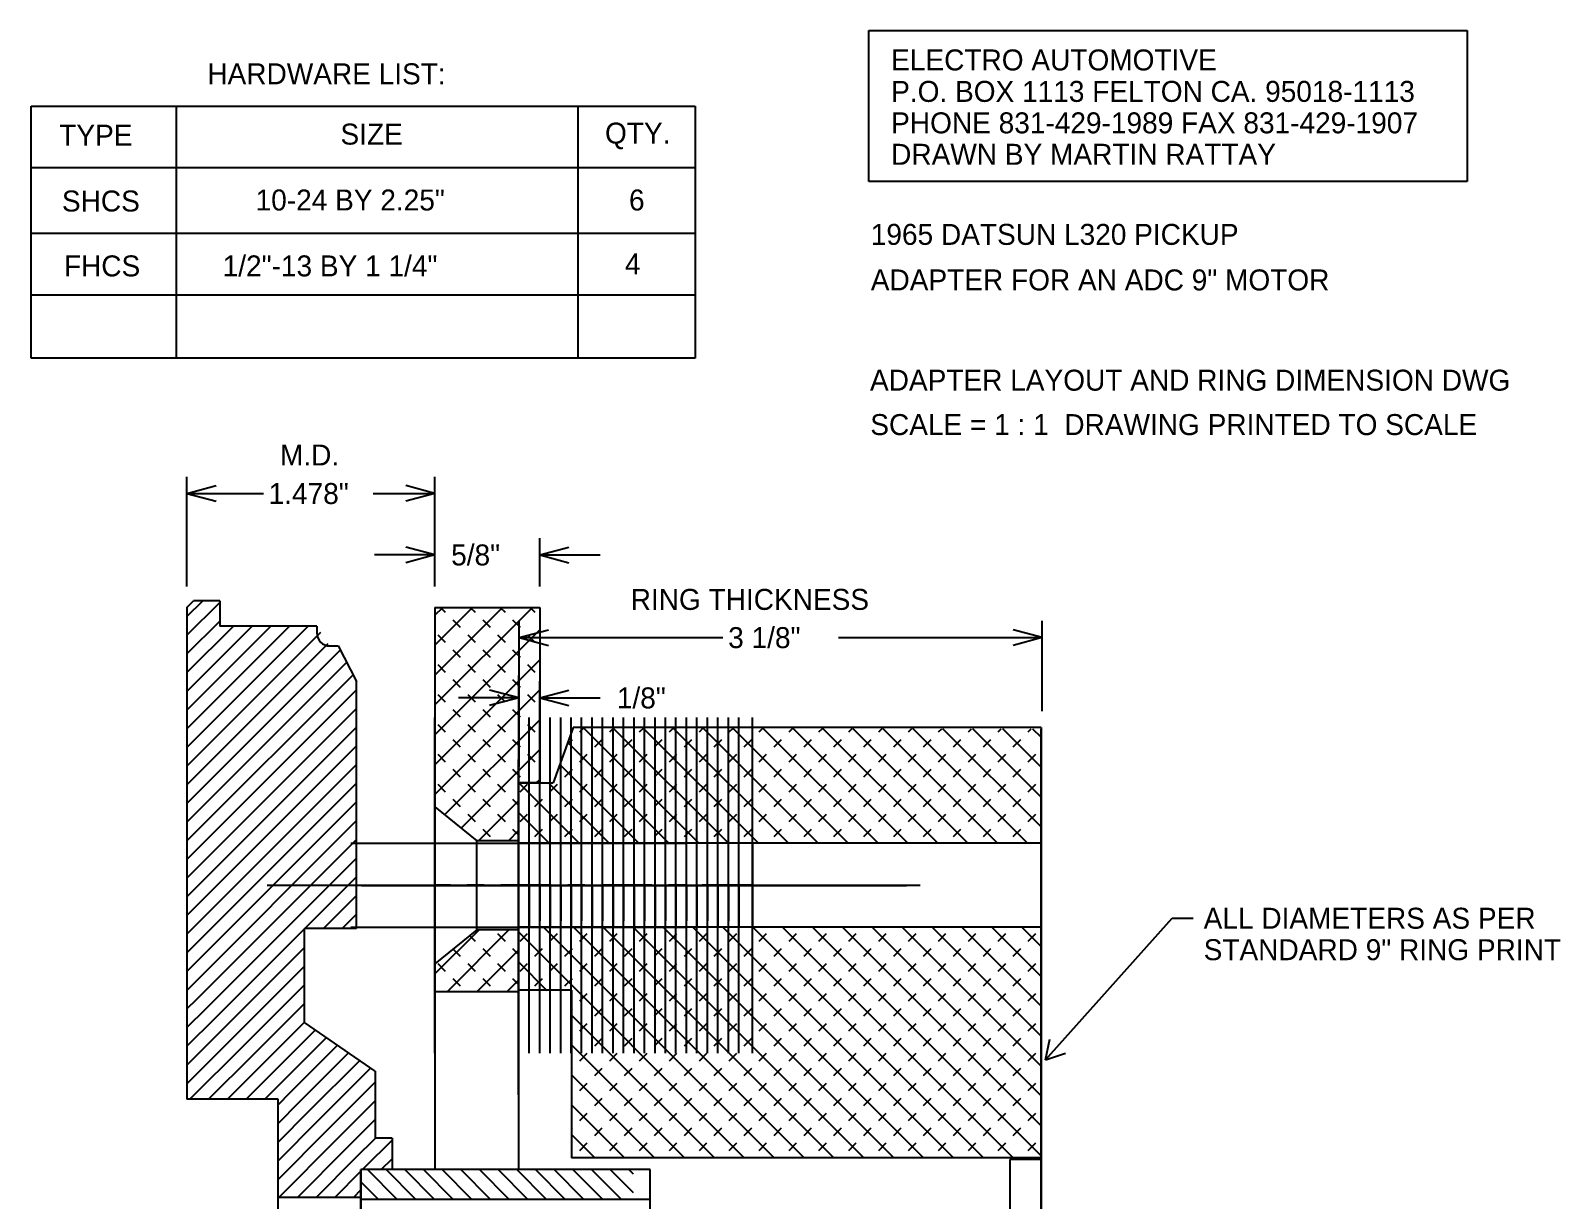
# Model space of a CAD drawing. Extents: x -4.2 to 6, y -5.3 to 8.7.
# Drawn here: x -3.94 to 5.18, y 1.76 to 8.72 of the extents above; entities that cross this region are included whole.
import ezdxf

# ---------------------------------------------------------------- set-up
doc = ezdxf.new("R2010")
doc.units = 0
doc.header["$PDMODE"] = 2
doc.header["$PDSIZE"] = -2
doc.linetypes.add('GC___6', pattern=[0.5, 0.3, -0.075, 0.05, -0.075])
for name, color, linetype in [('ADC_9_', 7, 'CONTINUOUS'), ('DIMENSIONS', 7, 'CONTINUOUS'), ('FLYWHEEL', 7, 'CONTINUOUS'), ('HARDWARE_LIST', 7, 'CONTINUOUS'), ('HUB', 7, 'CONTINUOUS'), ('PLATE', 7, 'CONTINUOUS'), ('RING', 7, 'CONTINUOUS')]:
    doc.layers.add(name, color=color, linetype=linetype)
doc.styles.add('ENGINEER', font='ENGINEER.SHX', dxfattribs={"height": 0.2})

# ---------------------------------------------------------------- blocks, each defined once
blk = doc.blocks.new('*X1')
at = {"layer": 'FLYWHEEL', "color": 213, "linetype": 'CONTINUOUS'}
for p, q in [((-3.0102, 5.2311), (-2.9157, 5.3256)), ((-3.0102, 5.1197), (-2.8142, 5.3157)), ((-3.0102, 5.0084), (-2.8142, 5.2044)), ((-3.0102, 4.897), (-2.7326, 5.1746)), ((-3.0102, 4.7856), (-2.6213, 5.1746)), ((-3.0102, 4.6743), (-2.5099, 5.1746)), ((-3.0102, 4.5629), (-2.3985, 5.1746)), ((-3.0102, 4.4515), (-2.2871, 5.1746)), ((-3.0102, 4.3401), (-2.2122, 5.1381)), ((-3.0102, 4.2288), (-2.168, 5.071)), ((-3.0102, 4.1174), (-2.0963, 5.0313)), ((-3.0102, 4.006), (-2.0581, 4.9581)), ((-3.0102, 3.8947), (-2.02, 4.8849)), ((-3.0102, 3.7833), (-1.9992, 4.7943)), ((-3.0102, 3.6719), (-1.9992, 4.6829)), ((-3.0102, 3.5606), (-1.9992, 4.5716)), ((-3.0102, 3.4492), (-1.9992, 4.4602)), ((-3.0102, 3.3378), (-1.9992, 4.3488)), ((-3.0102, 3.2265), (-1.9992, 4.2375)), ((-3.0102, 3.1151), (-1.9992, 4.1261)), ((-3.007, 3.007), (-1.9992, 4.0147)), ((-2.9513, 2.9513), (-1.9992, 3.9033)), ((-2.8956, 2.8956), (-1.9992, 3.792)), ((-2.3077, 3.3721), (-1.9992, 3.6806)), ((-2.1964, 3.3721), (-1.9992, 3.5692)), ((-2.085, 3.3721), (-1.9992, 3.4579)), ((-2.8399, 2.8399), (-2.3092, 3.3706)), ((-2.7842, 2.7842), (-2.3092, 3.2592)), ((-2.7285, 2.7285), (-2.3092, 3.1479)), ((-2.6729, 2.6729), (-2.3092, 3.0365)), ((-3.0102, 3.0037), (-3.007, 3.007)), ((-3.0102, 2.8923), (-2.9513, 2.9513)), ((-2.6172, 2.6172), (-2.3092, 2.9251)), ((-3.0102, 2.781), (-2.8956, 2.8956)), ((-3.0102, 2.6696), (-2.8399, 2.8399)), ((-3.0102, 2.5582), (-2.7842, 2.7842)), ((-2.5615, 2.5615), (-2.3092, 2.8138)), ((-2.5058, 2.5058), (-2.2442, 2.7674)), ((-3.0102, 2.4469), (-2.7285, 2.7285)), ((-2.9921, 2.3536), (-2.6729, 2.6729)), ((-2.4501, 2.4501), (-2.1782, 2.722)), ((-2.3944, 2.3944), (-2.1122, 2.6766)), ((-2.8808, 2.3536), (-2.6172, 2.6172)), ((-2.7694, 2.3536), (-2.5615, 2.5615)), ((-2.3388, 2.3388), (-2.0463, 2.6313)), ((-2.2831, 2.2831), (-1.9803, 2.5859)), ((-2.658, 2.3536), (-2.5058, 2.5058)), ((-2.2274, 2.2274), (-1.9143, 2.5405)), ((-2.5466, 2.3536), (-2.4501, 2.4501)), ((-2.4672, 2.3217), (-2.3944, 2.3944)), ((-2.1717, 2.1717), (-1.8875, 2.4559)), ((-2.4672, 2.2103), (-2.3388, 2.3388)), ((-2.4672, 2.0989), (-2.2831, 2.2831)), ((-2.116, 2.116), (-1.8875, 2.3445)), ((-2.4672, 1.9875), (-2.2274, 2.2274)), ((-2.0603, 2.0603), (-1.8875, 2.2331)), ((-2.4672, 1.8762), (-2.1717, 2.1717)), ((-2.4609, 1.7711), (-2.116, 2.116)), ((-2.0046, 2.0046), (-1.8872, 2.1221)), ((-1.949, 1.949), (-1.7875, 2.1104)), ((-2.3496, 1.7711), (-2.0603, 2.0603)), ((-2.2382, 1.7711), (-2.0046, 2.0046)), ((-2.1268, 1.7711), (-1.973, 1.9249)), ((-1.9634, 1.9345), (-1.949, 1.949)), ((-1.8521, 1.9345), (-1.7875, 1.999)), ((-2.0155, 1.7711), (-1.973, 1.8135))]:
    blk.add_line(p, q, dxfattribs=at)
blk = doc.blocks.new('*X4')
at = {"layer": 'HUB', "color": 93, "linetype": 'CONTINUOUS'}
for p, q in [((-1.7571, 1.7571), (-1.9345, 1.9345)), ((-1.6457, 1.7571), (-1.8231, 1.9345)), ((-1.5344, 1.7571), (-1.7118, 1.9345)), ((-1.423, 1.7571), (-1.6004, 1.9345)), ((-1.3116, 1.7571), (-1.489, 1.9345)), ((-1.2003, 1.7571), (-1.3777, 1.9345)), ((-1.0889, 1.7571), (-1.2663, 1.9345)), ((-0.9775, 1.7571), (-1.1549, 1.9345)), ((-0.8661, 1.7571), (-1.0435, 1.9345)), ((-0.7548, 1.7571), (-0.9322, 1.9345)), ((-0.6434, 1.7571), (-0.8208, 1.9345)), ((-0.532, 1.7571), (-0.7094, 1.9345)), ((-0.4207, 1.7571), (-0.5981, 1.9345)), ((-0.348, 1.7958), (-0.4867, 1.9345)), ((-0.348, 1.9072), (-0.3753, 1.9345)), ((-1.8685, 1.7571), (-1.973, 1.8617))]:
    blk.add_line(p, q, dxfattribs=at)
blk = doc.blocks.new('*X7')
at = {"layer": 'PLATE', "color": 133, "linetype": 'CONTINUOUS'}
for p, q in [((-1.5322, 5.239), (-1.4857, 5.2856)), ((-1.5322, 5.0608), (-1.3075, 5.2856)), ((-1.5322, 4.8826), (-1.1293, 5.2856)), ((-1.5322, 4.7045), (-0.9511, 5.2856)), ((-1.499, 5.2856), (-1.4701, 5.2566)), ((-1.4255, 5.2121), (-1.381, 5.1675)), ((-1.3209, 5.2856), (-1.2919, 5.2566)), ((-1.2473, 5.2121), (-1.2028, 5.1675)), ((-1.1427, 5.2856), (-1.1137, 5.2566)), ((-1.0691, 5.2121), (-1.0246, 5.1675)), ((-0.9645, 5.2856), (-0.9355, 5.2566)), ((-1.5322, 4.5263), (-0.9072, 5.1513)), ((-1.5322, 5.1406), (-1.5322, 5.1406)), ((-1.5146, 5.123), (-1.4701, 5.0784)), ((-1.3364, 5.123), (-1.2919, 5.0784)), ((-1.1582, 5.123), (-1.1137, 5.0784)), ((-0.98, 5.123), (-0.9355, 5.0784)), ((-1.4255, 5.0339), (-1.381, 4.9893)), ((-1.2473, 5.0339), (-1.2028, 4.9893)), ((-1.0691, 5.0339), (-1.0246, 4.9893)), ((-1.5322, 4.3481), (-0.9072, 4.9731)), ((-1.5322, 4.9624), (-1.5322, 4.9624)), ((-1.5146, 4.9448), (-1.4701, 4.9003)), ((-1.3364, 4.9448), (-1.2919, 4.9003)), ((-1.1582, 4.9448), (-1.1137, 4.9003)), ((-0.98, 4.9448), (-0.9355, 4.9003)), ((-1.4255, 4.8557), (-1.381, 4.8112)), ((-1.2473, 4.8557), (-1.2028, 4.8112)), ((-1.0691, 4.8557), (-1.0246, 4.8112)), ((-1.5322, 4.1699), (-0.9072, 4.7949)), ((-1.5322, 4.7842), (-1.5322, 4.7842)), ((-1.5146, 4.7666), (-1.4701, 4.7221)), ((-1.3364, 4.7666), (-1.2919, 4.7221)), ((-1.1582, 4.7666), (-1.1137, 4.7221)), ((-0.98, 4.7666), (-0.9355, 4.7221)), ((-1.4255, 4.6775), (-1.381, 4.633)), ((-1.2473, 4.6775), (-1.2028, 4.633)), ((-1.0691, 4.6775), (-1.0246, 4.633)), ((-1.5322, 4.606), (-1.5322, 4.606)), ((-1.5146, 4.5884), (-1.4701, 4.5439)), ((-1.4734, 4.0505), (-0.9072, 4.6167)), ((-1.3364, 4.5884), (-1.2919, 4.5439)), ((-1.1582, 4.5884), (-1.1137, 4.5439)), ((-0.98, 4.5884), (-0.9355, 4.5439)), ((-1.4255, 4.4993), (-1.381, 4.4548)), ((-1.2473, 4.4993), (-1.2028, 4.4548)), ((-1.0691, 4.4993), (-1.0246, 4.4548)), ((-1.5322, 4.4278), (-1.5322, 4.4278)), ((-1.5146, 4.4102), (-1.4701, 4.3657)), ((-1.3748, 3.9709), (-0.9072, 4.4385)), ((-1.3364, 4.4102), (-1.2919, 4.3657)), ((-1.1582, 4.4102), (-1.1137, 4.3657)), ((-0.98, 4.4102), (-0.9355, 4.3657)), ((-1.4255, 4.3211), (-1.381, 4.2766)), ((-1.2473, 4.3211), (-1.2028, 4.2766)), ((-1.0691, 4.3211), (-1.0246, 4.2766)), ((-1.5322, 4.2496), (-1.5322, 4.2496)), ((-1.5146, 4.232), (-1.4701, 4.1875)), ((-1.3364, 4.232), (-1.2919, 4.1875)), ((-1.1582, 4.232), (-1.1137, 4.1875)), ((-0.928, 4.2396), (-0.9072, 4.2603)), ((-1.4255, 4.1429), (-1.381, 4.0984)), ((-1.2723, 3.8952), (-1.0322, 4.1353)), ((-1.2473, 4.1429), (-1.2028, 4.0984)), ((-1.0691, 4.1429), (-1.0322, 4.106)), ((-1.3364, 4.0538), (-1.2919, 4.0093)), ((-1.1582, 4.0538), (-1.1137, 4.0093)), ((-1.2473, 3.9647), (-1.2028, 3.9202)), ((-1.0941, 3.8952), (-1.0322, 3.9571)), ((-1.0691, 3.9647), (-1.0322, 3.9278))]:
    blk.add_line(p, q, dxfattribs=at)
blk = doc.blocks.new('*X8')
at = {"layer": 'PLATE', "color": 133, "linetype": 'CONTINUOUS'}
for p, q in [((-1.5322, 3.1007), (-1.2689, 3.364)), ((-1.4577, 2.9971), (-1.0908, 3.364)), ((-1.3244, 3.3291), (-1.2919, 3.2965)), ((-1.1812, 3.364), (-1.1812, 3.364)), ((-1.1582, 3.3411), (-1.1137, 3.2965)), ((-1.423, 3.2494), (-1.381, 3.2074)), ((-1.2795, 2.9971), (-1.0322, 3.2444)), ((-1.2473, 3.252), (-1.2028, 3.2074)), ((-1.0691, 3.252), (-1.0322, 3.2151)), ((-1.5215, 3.1698), (-1.5215, 3.1698)), ((-1.5146, 3.1629), (-1.4701, 3.1183)), ((-1.3364, 3.1629), (-1.2919, 3.1183)), ((-1.1582, 3.1629), (-1.1137, 3.1183)), ((-1.4255, 3.0738), (-1.381, 3.0292)), ((-1.2473, 3.0738), (-1.2028, 3.0292)), ((-1.1013, 2.9971), (-1.0322, 3.0662)), ((-1.0691, 3.0738), (-1.0322, 3.0369)), ((-1.5322, 3.0023), (-1.5322, 3.0023))]:
    blk.add_line(p, q, dxfattribs=at)
blk = doc.blocks.new('*X10')
at = {"layer": 'RING', "color": 8, "linetype": 'CONTINUOUS'}
for p, q in [((-0.6682, 4.5439), (-0.6427, 4.5694)), ((0.0406, 3.8796), (-0.6492, 4.5694)), ((-0.49, 4.5439), (-0.465, 4.5689)), ((0.2188, 3.8796), (-0.4705, 4.5689)), ((-0.3118, 4.5439), (-0.2874, 4.5683)), ((0.397, 3.8796), (-0.2917, 4.5683)), ((-0.1336, 4.5439), (-0.1098, 4.5677)), ((0.5752, 3.8796), (-0.113, 4.5678)), ((0.0445, 4.5439), (0.0679, 4.5672)), ((0.7533, 3.8796), (0.0658, 4.5672)), ((0.2227, 4.5439), (0.2455, 4.5666)), ((0.9315, 3.8796), (0.2445, 4.5666)), ((0.4009, 4.5439), (0.4231, 4.5661)), ((1.1097, 3.8796), (0.4233, 4.5661)), ((0.5791, 4.5439), (0.6008, 4.5655)), ((1.2879, 3.8796), (0.602, 4.5655)), ((0.7573, 4.5439), (0.7784, 4.565)), ((1.4661, 3.8796), (0.7808, 4.565)), ((0.9355, 4.5439), (0.956, 4.5644)), ((1.6443, 3.8796), (0.9595, 4.5644)), ((1.1137, 4.5439), (1.1337, 4.5639)), ((1.8225, 3.8796), (1.1383, 4.5638)), ((1.2919, 4.5439), (1.3113, 4.5633)), ((2.0007, 3.8796), (1.317, 4.5633)), ((1.4701, 4.5439), (1.489, 4.5627)), ((2.0811, 3.9773), (1.4958, 4.5627)), ((1.6483, 4.5439), (1.6666, 4.5622)), ((2.0811, 4.1555), (1.6745, 4.5622)), ((1.8265, 4.5439), (1.8442, 4.5616)), ((2.0811, 4.3337), (1.8533, 4.5616)), ((2.0046, 4.5439), (2.0219, 4.5611)), ((2.0811, 4.5119), (2.032, 4.561)), ((-0.7443, 4.4678), (-0.7128, 4.4993)), ((-0.1376, 3.8796), (-0.7394, 4.4814)), ((-0.5791, 4.4548), (-0.5346, 4.4993)), ((-0.4009, 4.4548), (-0.3564, 4.4993)), ((-0.2227, 4.4548), (-0.1782, 4.4993)), ((-0.0445, 4.4548), (0, 4.4993)), ((0.1336, 4.4548), (0.1782, 4.4993)), ((0.3118, 4.4548), (0.3564, 4.4993)), ((0.49, 4.4548), (0.5346, 4.4993)), ((0.6682, 4.4548), (0.7128, 4.4993)), ((0.8464, 4.4548), (0.891, 4.4993)), ((1.0246, 4.4548), (1.0691, 4.4993)), ((1.2028, 4.4548), (1.2473, 4.4993)), ((1.381, 4.4548), (1.4255, 4.4993)), ((1.5592, 4.4548), (1.6037, 4.4993)), ((1.7374, 4.4548), (1.7819, 4.4993)), ((1.9156, 4.4548), (1.9601, 4.4993)), ((-0.6682, 4.3657), (-0.6237, 4.4102)), ((-0.49, 4.3657), (-0.4455, 4.4102)), ((-0.3118, 4.3657), (-0.2673, 4.4102)), ((-0.1336, 4.3657), (-0.0891, 4.4102)), ((0.0445, 4.3657), (0.0891, 4.4102)), ((0.2227, 4.3657), (0.2673, 4.4102)), ((0.4009, 4.3657), (0.4455, 4.4102)), ((0.5791, 4.3657), (0.6237, 4.4102)), ((0.7573, 4.3657), (0.8019, 4.4102)), ((0.9355, 4.3657), (0.98, 4.4102)), ((1.1137, 4.3657), (1.1582, 4.4102)), ((1.2919, 4.3657), (1.3364, 4.4102)), ((1.4701, 4.3657), (1.5146, 4.4102)), ((1.6483, 4.3657), (1.6928, 4.4102)), ((1.8265, 4.3657), (1.871, 4.4102)), ((2.0046, 4.3657), (2.0492, 4.4102)), ((-0.3158, 3.8796), (-0.7865, 4.3503)), ((-0.7573, 4.2766), (-0.7128, 4.3211)), ((-0.5791, 4.2766), (-0.5346, 4.3211)), ((-0.4009, 4.2766), (-0.3564, 4.3211)), ((-0.2227, 4.2766), (-0.1782, 4.3211)), ((-0.0445, 4.2766), (0, 4.3211)), ((0.1336, 4.2766), (0.1782, 4.3211)), ((0.3118, 4.2766), (0.3564, 4.3211)), ((0.49, 4.2766), (0.5346, 4.3211)), ((0.6682, 4.2766), (0.7128, 4.3211)), ((0.8464, 4.2766), (0.891, 4.3211)), ((1.0246, 4.2766), (1.0691, 4.3211)), ((1.2028, 4.2766), (1.2473, 4.3211)), ((1.381, 4.2766), (1.4255, 4.3211)), ((1.5592, 4.2766), (1.6037, 4.3211)), ((1.7374, 4.2766), (1.7819, 4.3211)), ((1.9156, 4.2766), (1.9601, 4.3211)), ((-0.6722, 3.8796), (-1.0321, 4.2396)), ((-1.0246, 4.1875), (-0.9801, 4.232)), ((-0.494, 3.8796), (-0.854, 4.2396)), ((-0.8464, 4.1875), (-0.8019, 4.232)), ((-0.6682, 4.1875), (-0.6237, 4.232)), ((-0.49, 4.1875), (-0.4455, 4.232)), ((-0.3118, 4.1875), (-0.2673, 4.232)), ((-0.1336, 4.1875), (-0.0891, 4.232)), ((0.0445, 4.1875), (0.0891, 4.232)), ((0.2227, 4.1875), (0.2673, 4.232)), ((0.4009, 4.1875), (0.4455, 4.232)), ((0.5791, 4.1875), (0.6237, 4.232)), ((0.7573, 4.1875), (0.8019, 4.232)), ((0.9355, 4.1875), (0.98, 4.232)), ((1.1137, 4.1875), (1.1582, 4.232)), ((1.2919, 4.1875), (1.3364, 4.232)), ((1.4701, 4.1875), (1.5146, 4.232)), ((1.6483, 4.1875), (1.6928, 4.232)), ((1.8265, 4.1875), (1.871, 4.232)), ((2.0046, 4.1875), (2.0492, 4.232)), ((-1.0323, 4.1798), (-1.0323, 4.1798)), ((-0.9355, 4.0984), (-0.891, 4.1429)), ((-0.7573, 4.0984), (-0.7128, 4.1429)), ((-0.5791, 4.0984), (-0.5346, 4.1429)), ((-0.4009, 4.0984), (-0.3564, 4.1429)), ((-0.2227, 4.0984), (-0.1782, 4.1429)), ((-0.0445, 4.0984), (0, 4.1429)), ((0.1336, 4.0984), (0.1782, 4.1429)), ((0.3118, 4.0984), (0.3564, 4.1429)), ((0.49, 4.0984), (0.5346, 4.1429)), ((0.6682, 4.0984), (0.7128, 4.1429)), ((0.8464, 4.0984), (0.891, 4.1429)), ((1.0246, 4.0984), (1.0691, 4.1429)), ((1.2028, 4.0984), (1.2473, 4.1429)), ((1.381, 4.0984), (1.4255, 4.1429)), ((1.5592, 4.0984), (1.6037, 4.1429)), ((1.7374, 4.0984), (1.7819, 4.1429)), ((1.9156, 4.0984), (1.9601, 4.1429)), ((-0.8504, 3.8796), (-1.0324, 4.0617)), ((-1.0246, 4.0093), (-0.9801, 4.0538)), ((-0.8464, 4.0093), (-0.8019, 4.0538)), ((-0.6682, 4.0093), (-0.6237, 4.0538)), ((-0.49, 4.0093), (-0.4455, 4.0538)), ((-0.3118, 4.0093), (-0.2673, 4.0538)), ((-0.1336, 4.0093), (-0.0891, 4.0538)), ((0.0445, 4.0093), (0.0891, 4.0538)), ((0.2227, 4.0093), (0.2673, 4.0538)), ((0.4009, 4.0093), (0.4455, 4.0538)), ((0.5791, 4.0093), (0.6237, 4.0538)), ((0.7573, 4.0093), (0.8019, 4.0538)), ((0.9355, 4.0093), (0.98, 4.0538)), ((1.1137, 4.0093), (1.1582, 4.0538)), ((1.2919, 4.0093), (1.3364, 4.0538)), ((1.4701, 4.0093), (1.5146, 4.0538)), ((1.6483, 4.0093), (1.6928, 4.0538)), ((1.8265, 4.0093), (1.871, 4.0538)), ((2.0046, 4.0093), (2.0492, 4.0538)), ((-1.0325, 4.0014), (-1.0325, 4.0014)), ((-0.9355, 3.9202), (-0.891, 3.9647)), ((-0.7573, 3.9202), (-0.7128, 3.9647)), ((-0.5791, 3.9202), (-0.5346, 3.9647)), ((-0.4009, 3.9202), (-0.3564, 3.9647)), ((-0.2227, 3.9202), (-0.1782, 3.9647)), ((-0.0445, 3.9202), (0, 3.9647)), ((0.1336, 3.9202), (0.1782, 3.9647)), ((0.3118, 3.9202), (0.3564, 3.9647)), ((0.49, 3.9202), (0.5346, 3.9647)), ((0.6682, 3.9202), (0.7128, 3.9647)), ((0.8464, 3.9202), (0.891, 3.9647)), ((1.0246, 3.9202), (1.0691, 3.9647)), ((1.2028, 3.9202), (1.2473, 3.9647)), ((1.381, 3.9202), (1.4255, 3.9647)), ((1.5592, 3.9202), (1.6037, 3.9647)), ((1.7374, 3.9202), (1.7819, 3.9647)), ((1.9156, 3.9202), (1.9601, 3.9647)), ((-1.0286, 3.8796), (-1.0326, 3.8837)), ((-0.9761, 3.8796), (-0.9761, 3.8796)), ((-0.7979, 3.8796), (-0.7979, 3.8796)), ((-0.6197, 3.8796), (-0.6197, 3.8796)), ((-0.4415, 3.8796), (-0.4415, 3.8796)), ((-0.2633, 3.8796), (-0.2633, 3.8796)), ((-0.0851, 3.8796), (-0.0851, 3.8796)), ((0.0931, 3.8796), (0.0931, 3.8796)), ((0.2713, 3.8796), (0.2713, 3.8796)), ((0.4494, 3.8796), (0.4494, 3.8796)), ((0.6276, 3.8796), (0.6276, 3.8796)), ((0.8058, 3.8796), (0.8058, 3.8796)), ((0.984, 3.8796), (0.984, 3.8796)), ((1.1622, 3.8796), (1.1622, 3.8796)), ((1.3404, 3.8796), (1.3404, 3.8796)), ((1.5186, 3.8796), (1.5186, 3.8796)), ((1.6968, 3.8796), (1.6968, 3.8796)), ((1.875, 3.8796), (1.875, 3.8796)), ((2.0532, 3.8796), (2.0532, 3.8796))]:
    blk.add_line(p, q, dxfattribs=at)
blk = doc.blocks.new('*X11')
at = {"layer": 'RING', "color": 8, "linetype": 'CONTINUOUS'}
for p, q in [((0.4901, 2.0046), (-0.8849, 3.3796)), ((0.6682, 2.0046), (-0.7068, 3.3796)), ((0.8464, 2.0046), (-0.5286, 3.3796)), ((1.0246, 2.0046), (-0.3504, 3.3796)), ((1.2028, 2.0046), (-0.1722, 3.3796)), ((1.381, 2.0046), (0.006, 3.3796)), ((1.5592, 2.0046), (0.1842, 3.3796)), ((1.7374, 2.0046), (0.3624, 3.3796)), ((1.9156, 2.0046), (0.5406, 3.3796)), ((2.0492, 2.0492), (0.7188, 3.3796)), ((2.0811, 2.1954), (0.897, 3.3796)), ((2.0811, 2.3736), (1.0752, 3.3796)), ((2.0811, 2.5518), (1.2533, 3.3796)), ((2.0811, 2.73), (1.4315, 3.3796)), ((2.0811, 2.9082), (1.6097, 3.3796)), ((2.0811, 3.0864), (1.7879, 3.3796)), ((2.0811, 3.2646), (1.9661, 3.3796)), ((0.3119, 2.0046), (-1.0327, 3.3492)), ((-1.0326, 3.2885), (-1.0326, 3.2885)), ((-1.0246, 3.2965), (-0.9801, 3.3411)), ((-0.8464, 3.2965), (-0.8019, 3.3411)), ((-0.6682, 3.2965), (-0.6237, 3.3411)), ((-0.49, 3.2965), (-0.4455, 3.3411)), ((-0.3118, 3.2965), (-0.2673, 3.3411)), ((-0.1336, 3.2965), (-0.0891, 3.3411)), ((0.0445, 3.2965), (0.0891, 3.3411)), ((0.2227, 3.2965), (0.2673, 3.3411)), ((0.4009, 3.2965), (0.4455, 3.3411)), ((0.5791, 3.2965), (0.6237, 3.3411)), ((0.7573, 3.2965), (0.8019, 3.3411)), ((0.9355, 3.2965), (0.98, 3.3411)), ((1.1137, 3.2965), (1.1582, 3.3411)), ((1.2919, 3.2965), (1.3364, 3.3411)), ((1.4701, 3.2965), (1.5146, 3.3411)), ((1.6483, 3.2965), (1.6928, 3.3411)), ((1.8265, 3.2965), (1.871, 3.3411)), ((2.0046, 3.2965), (2.0492, 3.3411)), ((-0.9355, 3.2074), (-0.891, 3.252)), ((-0.7573, 3.2074), (-0.7128, 3.252)), ((-0.5791, 3.2074), (-0.5346, 3.252)), ((-0.4009, 3.2074), (-0.3564, 3.252)), ((-0.2227, 3.2074), (-0.1782, 3.252)), ((-0.0445, 3.2074), (0, 3.252)), ((0.1336, 3.2074), (0.1782, 3.252)), ((0.3118, 3.2074), (0.3564, 3.252)), ((0.49, 3.2074), (0.5346, 3.252)), ((0.6682, 3.2074), (0.7128, 3.252)), ((0.8464, 3.2074), (0.891, 3.252)), ((1.0246, 3.2074), (1.0691, 3.252)), ((1.2028, 3.2074), (1.2473, 3.252)), ((1.381, 3.2074), (1.4255, 3.252)), ((1.5592, 3.2074), (1.6037, 3.252)), ((1.7374, 3.2074), (1.7819, 3.252)), ((1.9156, 3.2074), (1.9601, 3.252)), ((-0.8629, 3.0011), (-1.0325, 3.1708)), ((-1.0324, 3.1106), (-1.0324, 3.1106)), ((-1.0246, 3.1183), (-0.9801, 3.1629)), ((-0.8464, 3.1183), (-0.8019, 3.1629)), ((-0.6682, 3.1183), (-0.6237, 3.1629)), ((-0.49, 3.1183), (-0.4455, 3.1629)), ((-0.3118, 3.1183), (-0.2673, 3.1629)), ((-0.1336, 3.1183), (-0.0891, 3.1629)), ((0.0445, 3.1183), (0.0891, 3.1629)), ((0.2227, 3.1183), (0.2673, 3.1629)), ((0.4009, 3.1183), (0.4455, 3.1629)), ((0.5791, 3.1183), (0.6237, 3.1629)), ((0.7573, 3.1183), (0.8019, 3.1629)), ((0.9355, 3.1183), (0.98, 3.1629)), ((1.1137, 3.1183), (1.1582, 3.1629)), ((1.2919, 3.1183), (1.3364, 3.1629)), ((1.4701, 3.1183), (1.5146, 3.1629)), ((1.6483, 3.1183), (1.6928, 3.1629)), ((1.8265, 3.1183), (1.871, 3.1629)), ((2.0046, 3.1183), (2.0492, 3.1629)), ((-0.9355, 3.0292), (-0.891, 3.0738)), ((-0.7573, 3.0292), (-0.7128, 3.0738)), ((-0.5791, 3.0292), (-0.5346, 3.0738)), ((-0.4009, 3.0292), (-0.3564, 3.0738)), ((-0.2227, 3.0292), (-0.1782, 3.0738)), ((-0.0445, 3.0292), (0, 3.0738)), ((0.1336, 3.0292), (0.1782, 3.0738)), ((0.3118, 3.0292), (0.3564, 3.0738)), ((0.49, 3.0292), (0.5346, 3.0738)), ((0.6682, 3.0292), (0.7128, 3.0738)), ((0.8464, 3.0292), (0.891, 3.0738)), ((1.0246, 3.0292), (1.0691, 3.0738)), ((1.2028, 3.0292), (1.2473, 3.0738)), ((1.381, 3.0292), (1.4255, 3.0738)), ((1.5592, 3.0292), (1.6037, 3.0738)), ((1.7374, 3.0292), (1.7819, 3.0738)), ((1.9156, 3.0292), (1.9601, 3.0738)), ((-0.9661, 2.9987), (-0.9661, 2.9987)), ((-0.7835, 3.003), (-0.7835, 3.003)), ((-0.6682, 2.9401), (-0.6237, 2.9847)), ((-0.49, 2.9401), (-0.4455, 2.9847)), ((-0.3118, 2.9401), (-0.2673, 2.9847)), ((-0.1336, 2.9401), (-0.0891, 2.9847)), ((0.0445, 2.9401), (0.0891, 2.9847)), ((0.2227, 2.9401), (0.2673, 2.9847)), ((0.4009, 2.9401), (0.4455, 2.9847)), ((0.5791, 2.9401), (0.6237, 2.9847)), ((0.7573, 2.9401), (0.8019, 2.9847)), ((0.9355, 2.9401), (0.98, 2.9847)), ((1.1137, 2.9401), (1.1582, 2.9847)), ((1.2919, 2.9401), (1.3364, 2.9847)), ((1.4701, 2.9401), (1.5146, 2.9847)), ((1.6483, 2.9401), (1.6928, 2.9847)), ((1.8265, 2.9401), (1.871, 2.9847)), ((2.0046, 2.9401), (2.0492, 2.9847)), ((-0.7176, 2.8907), (-0.7128, 2.8956)), ((0.1337, 2.0046), (-0.7176, 2.8559)), ((-0.5791, 2.8511), (-0.5346, 2.8956)), ((-0.4009, 2.8511), (-0.3564, 2.8956)), ((-0.2227, 2.8511), (-0.1782, 2.8956)), ((-0.0445, 2.8511), (0, 2.8956)), ((0.1336, 2.8511), (0.1782, 2.8956)), ((0.3118, 2.8511), (0.3564, 2.8956)), ((0.49, 2.8511), (0.5346, 2.8956)), ((0.6682, 2.8511), (0.7128, 2.8956)), ((0.8464, 2.8511), (0.891, 2.8956)), ((1.0246, 2.8511), (1.0691, 2.8956)), ((1.2028, 2.8511), (1.2473, 2.8956)), ((1.381, 2.8511), (1.4255, 2.8956)), ((1.5592, 2.8511), (1.6037, 2.8956)), ((1.7374, 2.8511), (1.7819, 2.8956)), ((1.9156, 2.8511), (1.9601, 2.8956)), ((-0.6682, 2.762), (-0.6237, 2.8065)), ((-0.49, 2.762), (-0.4455, 2.8065)), ((-0.3118, 2.762), (-0.2673, 2.8065)), ((-0.1336, 2.762), (-0.0891, 2.8065)), ((0.0445, 2.762), (0.0891, 2.8065)), ((0.2227, 2.762), (0.2673, 2.8065)), ((0.4009, 2.762), (0.4455, 2.8065)), ((0.5791, 2.762), (0.6237, 2.8065)), ((0.7573, 2.762), (0.8019, 2.8065)), ((0.9355, 2.762), (0.98, 2.8065)), ((1.1137, 2.762), (1.1582, 2.8065)), ((1.2919, 2.762), (1.3364, 2.8065)), ((1.4701, 2.762), (1.5146, 2.8065)), ((1.6483, 2.762), (1.6928, 2.8065)), ((1.8265, 2.762), (1.871, 2.8065)), ((2.0046, 2.762), (2.0492, 2.8065)), ((-0.7176, 2.7126), (-0.7128, 2.7174)), ((-0.0445, 2.0046), (-0.7176, 2.6777)), ((-0.5791, 2.6729), (-0.5346, 2.7174)), ((-0.4009, 2.6729), (-0.3564, 2.7174)), ((-0.2227, 2.6729), (-0.1782, 2.7174)), ((-0.0445, 2.6729), (0, 2.7174)), ((0.1336, 2.6729), (0.1782, 2.7174)), ((0.3118, 2.6729), (0.3564, 2.7174)), ((0.49, 2.6729), (0.5346, 2.7174)), ((0.6682, 2.6729), (0.7128, 2.7174)), ((0.8464, 2.6729), (0.891, 2.7174)), ((1.0246, 2.6729), (1.0691, 2.7174)), ((1.2028, 2.6729), (1.2473, 2.7174)), ((1.381, 2.6729), (1.4255, 2.7174)), ((1.5592, 2.6729), (1.6037, 2.7174)), ((1.7374, 2.6729), (1.7819, 2.7174)), ((1.9156, 2.6729), (1.9601, 2.7174)), ((-0.6682, 2.5838), (-0.6237, 2.6283)), ((-0.49, 2.5838), (-0.4455, 2.6283)), ((-0.3118, 2.5838), (-0.2673, 2.6283)), ((-0.1336, 2.5838), (-0.0891, 2.6283)), ((0.0445, 2.5838), (0.0891, 2.6283)), ((0.2227, 2.5838), (0.2673, 2.6283)), ((0.4009, 2.5838), (0.4455, 2.6283)), ((0.5791, 2.5838), (0.6237, 2.6283)), ((0.7573, 2.5838), (0.8019, 2.6283)), ((0.9355, 2.5838), (0.98, 2.6283)), ((1.1137, 2.5838), (1.1582, 2.6283)), ((1.2919, 2.5838), (1.3364, 2.6283)), ((1.4701, 2.5838), (1.5146, 2.6283)), ((1.6483, 2.5838), (1.6928, 2.6283)), ((1.8265, 2.5838), (1.871, 2.6283)), ((2.0046, 2.5838), (2.0492, 2.6283)), ((-0.7176, 2.5344), (-0.7128, 2.5392)), ((-0.2227, 2.0046), (-0.7176, 2.4995)), ((-0.5791, 2.4947), (-0.5346, 2.5392)), ((-0.4009, 2.4947), (-0.3564, 2.5392)), ((-0.2227, 2.4947), (-0.1782, 2.5392)), ((-0.0445, 2.4947), (0, 2.5392)), ((0.1336, 2.4947), (0.1782, 2.5392)), ((0.3118, 2.4947), (0.3564, 2.5392)), ((0.49, 2.4947), (0.5346, 2.5392)), ((0.6682, 2.4947), (0.7128, 2.5392)), ((0.8464, 2.4947), (0.891, 2.5392)), ((1.0246, 2.4947), (1.0691, 2.5392)), ((1.2028, 2.4947), (1.2473, 2.5392)), ((1.381, 2.4947), (1.4255, 2.5392)), ((1.5592, 2.4947), (1.6037, 2.5392)), ((1.7374, 2.4947), (1.7819, 2.5392)), ((1.9156, 2.4947), (1.9601, 2.5392)), ((-0.6682, 2.4056), (-0.6237, 2.4501)), ((-0.49, 2.4056), (-0.4455, 2.4501)), ((-0.3118, 2.4056), (-0.2673, 2.4501)), ((-0.1336, 2.4056), (-0.0891, 2.4501)), ((0.0445, 2.4056), (0.0891, 2.4501)), ((0.2227, 2.4056), (0.2673, 2.4501)), ((0.4009, 2.4056), (0.4455, 2.4501)), ((0.5791, 2.4056), (0.6237, 2.4501)), ((0.7573, 2.4056), (0.8019, 2.4501)), ((0.9355, 2.4056), (0.98, 2.4501)), ((1.1137, 2.4056), (1.1582, 2.4501)), ((1.2919, 2.4056), (1.3364, 2.4501)), ((1.4701, 2.4056), (1.5146, 2.4501)), ((1.6483, 2.4056), (1.6928, 2.4501)), ((1.8265, 2.4056), (1.871, 2.4501)), ((2.0046, 2.4056), (2.0492, 2.4501)), ((-0.7176, 2.3562), (-0.7128, 2.361)), ((-0.4009, 2.0046), (-0.7176, 2.3213)), ((-0.5791, 2.3165), (-0.5346, 2.361)), ((-0.4009, 2.3165), (-0.3564, 2.361)), ((-0.2227, 2.3165), (-0.1782, 2.361)), ((-0.0445, 2.3165), (0, 2.361)), ((0.1336, 2.3165), (0.1782, 2.361)), ((0.3118, 2.3165), (0.3564, 2.361)), ((0.49, 2.3165), (0.5346, 2.361)), ((0.6682, 2.3165), (0.7128, 2.361)), ((0.8464, 2.3165), (0.891, 2.361)), ((1.0246, 2.3165), (1.0691, 2.361)), ((1.2028, 2.3165), (1.2473, 2.361)), ((1.381, 2.3165), (1.4255, 2.361)), ((1.5592, 2.3165), (1.6037, 2.361)), ((1.7374, 2.3165), (1.7819, 2.361)), ((1.9156, 2.3165), (1.9601, 2.361)), ((-0.6682, 2.2274), (-0.6237, 2.2719)), ((-0.49, 2.2274), (-0.4455, 2.2719)), ((-0.3118, 2.2274), (-0.2673, 2.2719)), ((-0.1336, 2.2274), (-0.0891, 2.2719)), ((0.0445, 2.2274), (0.0891, 2.2719)), ((0.2227, 2.2274), (0.2673, 2.2719)), ((0.4009, 2.2274), (0.4455, 2.2719)), ((0.5791, 2.2274), (0.6237, 2.2719)), ((0.7573, 2.2274), (0.8019, 2.2719)), ((0.9355, 2.2274), (0.98, 2.2719)), ((1.1137, 2.2274), (1.1582, 2.2719)), ((1.2919, 2.2274), (1.3364, 2.2719)), ((1.4701, 2.2274), (1.5146, 2.2719)), ((1.6483, 2.2274), (1.6928, 2.2719)), ((1.8265, 2.2274), (1.871, 2.2719)), ((2.0046, 2.2274), (2.0492, 2.2719)), ((-0.7176, 2.178), (-0.7128, 2.1828)), ((-0.5791, 2.0046), (-0.7176, 2.1431)), ((-0.5791, 2.1383), (-0.5346, 2.1828)), ((-0.4009, 2.1383), (-0.3564, 2.1828)), ((-0.2227, 2.1383), (-0.1782, 2.1828)), ((-0.0445, 2.1383), (0, 2.1828)), ((0.1336, 2.1383), (0.1782, 2.1828)), ((0.3118, 2.1383), (0.3564, 2.1828)), ((0.49, 2.1383), (0.5346, 2.1828)), ((0.6682, 2.1383), (0.7128, 2.1828)), ((0.8464, 2.1383), (0.891, 2.1828)), ((1.0246, 2.1383), (1.0691, 2.1828)), ((1.2028, 2.1383), (1.2473, 2.1828)), ((1.381, 2.1383), (1.4255, 2.1828)), ((1.5592, 2.1383), (1.6037, 2.1828)), ((1.7374, 2.1383), (1.7819, 2.1828)), ((1.9156, 2.1383), (1.9601, 2.1828)), ((-0.6682, 2.0492), (-0.6237, 2.0937)), ((-0.49, 2.0492), (-0.4455, 2.0937)), ((-0.3118, 2.0492), (-0.2673, 2.0937)), ((-0.1336, 2.0492), (-0.0891, 2.0937)), ((0.0445, 2.0492), (0.0891, 2.0937)), ((0.2227, 2.0492), (0.2673, 2.0937)), ((0.4009, 2.0492), (0.4455, 2.0937)), ((0.5791, 2.0492), (0.6237, 2.0937)), ((0.7573, 2.0492), (0.8019, 2.0937)), ((0.9355, 2.0492), (0.98, 2.0937)), ((1.1137, 2.0492), (1.1582, 2.0937)), ((1.2919, 2.0492), (1.3364, 2.0937)), ((1.4701, 2.0492), (1.5146, 2.0937)), ((1.6483, 2.0492), (1.6928, 2.0937)), ((1.8265, 2.0492), (1.871, 2.0937)), ((2.0046, 2.0492), (2.0492, 2.0937)), ((2.0811, 2.0172), (2.0492, 2.0492)), ((-0.7128, 2.0046), (-0.7128, 2.0046)), ((-0.5346, 2.0046), (-0.5346, 2.0046)), ((-0.3564, 2.0046), (-0.3564, 2.0046)), ((-0.1782, 2.0046), (-0.1782, 2.0046)), ((0, 2.0046), (0, 2.0046)), ((0.1782, 2.0046), (0.1782, 2.0046)), ((0.3564, 2.0046), (0.3564, 2.0046)), ((0.5345, 2.0046), (0.5346, 2.0046)), ((0.7127, 2.0046), (0.7128, 2.0046)), ((0.8909, 2.0046), (0.891, 2.0046)), ((1.0691, 2.0046), (1.0691, 2.0046)), ((1.2473, 2.0046), (1.2473, 2.0046)), ((1.4255, 2.0046), (1.4255, 2.0046)), ((1.6037, 2.0046), (1.6037, 2.0046)), ((1.7819, 2.0046), (1.7819, 2.0046)), ((1.9601, 2.0046), (1.9601, 2.0046))]:
    blk.add_line(p, q, dxfattribs=at)

msp = doc.modelspace()

# ---------------------------------------------------------------- linework, layer by layer
at = {"layer": 'ADC_9_', "color": 5, "linetype": 'CONTINUOUS'}
for p, q in [((2.0811, -0.0041), (2.0811, 4.5609)), ((2.0811, 4.5609), (2.0811, -0.0041)), ((2.0855, 1.9959), (1.8945, 1.9959)), ((1.8945, 1.9959), (1.8945, -2.0041))]:
    msp.add_line(p, q, dxfattribs=at)
at = {"layer": 'DIMENSIONS', "color": 93, "linetype": 'CONTINUOUS'}
for p, q in [((1.0549, 8.7242), (4.6214, 8.7242)), ((1.0549, 7.8242), (1.0549, 8.7242)), ((4.6214, 8.7242), (4.6214, 7.8242)), ((4.6214, 7.8242), (1.0549, 7.8242)), ((2.1078, 2.5891), (2.8627, 3.433)), ((2.8627, 3.433), (2.9877, 3.433)), ((2.1078, 2.5891), (2.1334, 2.7114)), ((2.1078, 2.5891), (2.2266, 2.6281))]:
    msp.add_line(p, q, dxfattribs=at)
at = {"layer": 'DIMENSIONS', "color": 4, "linetype": 'CONTINUOUS'}
for p, q in [((-3.0102, 5.4106), (-3.0102, 6.065)), ((-1.5322, 5.4106), (-1.5322, 6.065)), ((-3.0102, 5.965), (-2.8364, 6.0116)), ((-3.0102, 5.965), (-2.8364, 5.9184)), ((-3.0102, 5.965), (-2.5545, 5.965)), ((-1.9009, 5.965), (-1.5322, 5.965)), ((-1.5322, 5.965), (-1.7061, 6.0116)), ((-1.5322, 5.965), (-1.7061, 5.9184)), ((-1.5322, 5.4106), (-1.5322, 5.6991)), ((-0.9072, 5.4106), (-0.9072, 5.6991)), ((-1.5322, 5.5991), (-1.8922, 5.5991)), ((-1.5322, 5.5991), (-1.7061, 5.6457)), ((-1.5322, 5.5991), (-1.7061, 5.5525)), ((-0.9072, 5.5991), (-0.7334, 5.6457)), ((-0.9072, 5.5991), (-0.7334, 5.5525)), ((-0.9072, 5.5991), (-0.5472, 5.5991)), ((-1.0298, 4.3328), (-1.0298, 5.2062)), ((2.0887, 4.6671), (2.0887, 5.2062)), ((-1.0298, 5.1062), (-0.8559, 5.1528)), ((2.0887, 5.1062), (1.9148, 5.1528)), ((-1.0298, 5.1062), (-0.8559, 5.0596)), ((-1.0298, 5.1062), (0.185, 5.1062)), ((0.8739, 5.1062), (2.0887, 5.1062)), ((2.0887, 5.1062), (1.9148, 5.0596)), ((-1.0322, 4.3646), (-1.0322, 4.8468)), ((-0.9072, 4.3646), (-0.9072, 4.8468)), ((-1.0322, 4.7468), (-1.3922, 4.7468)), ((-1.0322, 4.7468), (-1.2061, 4.7934)), ((-1.0322, 4.7468), (-1.2061, 4.7002)), ((-0.9072, 4.7468), (-0.7334, 4.7934)), ((-0.9072, 4.7468), (-0.7334, 4.7002)), ((-0.9072, 4.7468), (-0.5472, 4.7468))]:
    msp.add_line(p, q, dxfattribs=at)
at = {"layer": 'FLYWHEEL', "color": 213, "linetype": 'CONTINUOUS'}
for p, q in [((-3.0102, 5.2856), (-2.9702, 5.3256)), ((-2.8142, 5.3256), (-2.9702, 5.3256)), ((-2.8142, 5.3256), (-2.8142, 5.1746)), ((-3.0102, 5.2856), (-3.0102, 2.3536)), ((-2.2362, 5.1746), (-2.8142, 5.1746)), ((-2.2362, 5.1746), (-2.2362, 5.1341)), ((-2.1582, 5.0561), (-2.1092, 5.0561)), ((-2.1092, 5.0561), (-1.9992, 4.8451)), ((-1.9992, 3.3721), (-1.9992, 4.8451)), ((-1.9992, 3.3721), (-2.3092, 3.3721)), ((-2.3092, 2.8121), (-2.3092, 3.3721)), ((-1.8875, 2.5221), (-2.3092, 2.8121)), ((-1.8875, 2.5221), (-1.8875, 2.1221)), ((-2.4672, 2.3536), (-3.0102, 2.3536)), ((-2.4672, 0.9931), (-2.4672, 2.3536)), ((-1.7875, 2.1221), (-1.8875, 2.1221)), ((-1.7875, 2.1221), (-1.7875, 1.9345)), ((-1.7875, 1.9345), (-1.973, 1.9345)), ((-1.973, 1.9345), (-1.973, 0.9975)), ((-2.4672, 1.7711), (-1.973, 1.7711))]:
    msp.add_line(p, q, dxfattribs=at)
msp.add_arc((-2.1582, 5.1341), 0.078, 180, 270, dxfattribs=at)
at = {"layer": 'HARDWARE_LIST', "color": 3, "linetype": 'CONTINUOUS'}
for p, q in [((-3.9385, 6.772), (-3.9385, 8.2746)), ((-3.9385, 8.2746), (0.0186, 8.2746)), ((-3.0749, 8.2775), (-3.0749, 6.7729)), ((-0.6799, 8.2775), (-0.6799, 6.7729)), ((0.0186, 8.2746), (0.0186, 6.772)), ((-3.9385, 7.909), (0.0186, 7.909)), ((-3.9423, 7.5175), (0.0186, 7.5175)), ((-3.9423, 7.1491), (0.0263, 7.1491)), ((0.0186, 6.772), (-3.9385, 6.772))]:
    msp.add_line(p, q, dxfattribs=at)
at = {"layer": 'HUB', "color": 93, "linetype": 'CONTINUOUS'}
for p, q in [((-1.973, -1.9383), (-1.973, 1.9345)), ((-0.248, 1.9345), (-1.973, 1.9345)), ((-0.248, 1.1221), (-0.248, 1.9345)), ((-0.248, 1.7571), (-1.9734, 1.7571))]:
    msp.add_line(p, q, dxfattribs=at)
at = {"layer": 'PLATE', "color": 133, "linetype": 'CONTINUOUS'}
for p, q in [((-1.5322, 5.2856), (-1.5322, 2.9971)), ((-1.5322, 5.2856), (-0.9072, 5.2856)), ((-0.9072, 5.2856), (-0.9072, 4.2396)), ((-0.9072, 4.2396), (-1.0322, 4.2396)), ((-1.0322, 1.9345), (-1.0322, 4.2396)), ((-1.5322, 4.0981), (-1.5322, 3.1611)), ((-1.5322, 4.0981), (-1.2812, 3.8952)), ((-1.2812, 3.364), (-1.2812, 3.8952)), ((-1.0322, 3.8952), (-1.2812, 3.8952)), ((-1.2812, 3.364), (-1.5322, 3.1611)), ((-1.0322, 3.364), (-1.2812, 3.364)), ((-1.5322, 2.9971), (-1.0322, 2.9971)), ((-1.5322, 2.9971), (-1.5322, 1.9408))]:
    msp.add_line(p, q, dxfattribs=at)
at = {"layer": 'PLATE', "color": 93, "linetype": 'CONTINUOUS'}
msp.add_line((-1.0322, 3.364), (-1.0322, 3.8952), dxfattribs=at)
at = {"layer": 'PLATE', "color": 133, "linetype": 'CONTINUOUS'}
msp.add_point((-1.5322, 3.6296), dxfattribs=at)
msp.add_point((-1.5322, 3.6296), dxfattribs=at)
at = {"layer": 'RING', "color": 8, "linetype": 'CONTINUOUS'}
for p, q in [((-0.7077, 4.5696), (-0.8262, 4.2396)), ((2.0811, 4.5696), (-0.7077, 4.5696)), ((2.0811, 4.5696), (2.0811, -4.5604)), ((-1.0322, 4.2396), (-0.8262, 4.2396)), ((-1.0322, 1.9345), (-1.0322, 4.2396)), ((2.0811, 3.8796), (-1.0326, 3.8796)), ((-0.9697, 3.629), (-0.9697, 3.8796)), ((-0.9072, 3.629), (-0.9072, 3.84)), ((-0.8448, 3.629), (-0.8448, 3.8796)), ((-0.7823, 3.629), (-0.7823, 3.84)), ((-0.7198, 3.629), (-0.7198, 3.8796)), ((-0.6573, 3.629), (-0.6573, 3.84)), ((-0.5948, 3.629), (-0.5948, 3.8796)), ((-0.5323, 3.629), (-0.5323, 3.84)), ((-0.4698, 3.629), (-0.4698, 3.8796)), ((-0.4073, 3.629), (-0.4073, 3.84)), ((-0.3448, 3.629), (-0.3448, 3.8796)), ((-0.2823, 3.629), (-0.2823, 3.84)), ((-0.2198, 3.629), (-0.2198, 3.8796)), ((-0.1573, 3.629), (-0.1573, 3.84)), ((-0.0949, 3.629), (-0.0949, 3.8796)), ((-0.0324, 3.629), (-0.0324, 3.84)), ((0.0301, 3.629), (0.0301, 3.8796)), ((0.0926, 3.629), (0.0926, 3.84)), ((0.1551, 3.629), (0.1551, 3.8796)), ((0.2176, 3.629), (0.2176, 3.84)), ((0.2801, 3.629), (0.2801, 3.8796)), ((0.3611, 3.8796), (0.3611, 3.3796)), ((-0.9697, 3.629), (-0.9697, 3.3871)), ((-0.9072, 3.6279), (-0.9072, 3.4169)), ((-0.8448, 3.629), (-0.8448, 3.3871)), ((-0.7823, 3.6279), (-0.7823, 3.4169)), ((-0.7198, 3.629), (-0.7198, 3.3871)), ((-0.6573, 3.6279), (-0.6573, 3.4169)), ((-0.5948, 3.629), (-0.5948, 3.3871)), ((-0.5323, 3.6279), (-0.5323, 3.4169)), ((-0.4698, 3.629), (-0.4698, 3.3871)), ((-0.4073, 3.6279), (-0.4073, 3.4169)), ((-0.3448, 3.629), (-0.3448, 3.3871)), ((-0.2823, 3.6279), (-0.2823, 3.4169)), ((-0.2198, 3.629), (-0.2198, 3.3871)), ((-0.1573, 3.6279), (-0.1573, 3.4169)), ((-0.0949, 3.629), (-0.0949, 3.3871)), ((-0.0324, 3.6279), (-0.0324, 3.4169)), ((0.0301, 3.629), (0.0301, 3.3871)), ((0.0926, 3.6279), (0.0926, 3.4169)), ((0.1551, 3.629), (0.1551, 3.3871)), ((0.2176, 3.6279), (0.2176, 3.4169)), ((0.2801, 3.629), (0.2801, 3.3871)), ((2.0811, 3.3796), (-1.0328, 3.3796)), ((-0.7176, 3.0046), (-1.0322, 3.0046)), ((-0.7176, 3.0046), (-0.7176, 2.0046)), ((2.0811, 2.0046), (-0.7176, 2.0046))]:
    msp.add_line(p, q, dxfattribs=at)
at = {"layer": 'RING', "color": 8, "linetype": 'GC___6'}
msp.add_line((0.3609, 3.6296), (-1.5271, 3.6296), dxfattribs=at)
at = {"layer": 'RING', "color": 8, "linetype": 'CONTINUOUS'}
for p in [(-1.0326, 3.8796), (-1.0322, 3.6296), (-1.0322, 3.6296), (-1.0322, 3.6296), (-0.9697, 3.629), (-0.9697, 3.629), (-0.9072, 3.629), (-0.9072, 3.6279), (-0.8448, 3.629), (-0.8448, 3.629), (-0.8448, 3.629), (-0.7823, 3.629), (-0.7823, 3.629), (-0.7823, 3.6279), (-0.7198, 3.629), (-0.7198, 3.629), (-0.7198, 3.629), (-0.6573, 3.629), (-0.6573, 3.629), (-0.6573, 3.6279), (-0.5948, 3.629), (-0.5948, 3.629), (-0.5948, 3.629), (-0.5323, 3.629), (-0.5323, 3.629), (-0.5323, 3.6279), (-0.4698, 3.629), (-0.4698, 3.629), (-0.4698, 3.629), (-0.4073, 3.629), (-0.4073, 3.629), (-0.4073, 3.6279), (-0.3448, 3.629), (-0.3448, 3.629), (-0.3448, 3.629), (-0.2823, 3.629), (-0.2823, 3.629), (-0.2823, 3.6279), (-0.2198, 3.629), (-0.2198, 3.629), (-0.2198, 3.629), (-0.1573, 3.629), (-0.1573, 3.629), (-0.1573, 3.6279), (-0.0949, 3.629), (-0.0949, 3.629), (-0.0949, 3.629), (-0.0324, 3.629), (-0.0324, 3.629), (-0.0324, 3.6279), (0.0301, 3.629), (0.0301, 3.629), (0.0301, 3.629), (0.0926, 3.629), (0.0926, 3.629), (0.0926, 3.6279), (0.1551, 3.629), (0.1551, 3.629), (0.1551, 3.629), (0.2176, 3.629), (0.2176, 3.629), (0.2176, 3.6279), (0.2801, 3.629), (0.2801, 3.629), (0.2801, 3.629), (0.3609, 3.6296), (-1.0328, 3.3796)]:
    msp.add_point(p, dxfattribs=at)

# ---------------------------------------------------------------- block references
at = {"layer": 'FLYWHEEL', "color": 213, "linetype": 'CONTINUOUS'}
msp.add_blockref('*X1', (0, 0), dxfattribs=at)
at = {"layer": 'HUB', "color": 93, "linetype": 'CONTINUOUS'}
msp.add_blockref('*X4', (0, 0), dxfattribs=at)
at = {"layer": 'PLATE', "color": 133, "linetype": 'CONTINUOUS'}
for name in ['*X7', '*X8']:
    msp.add_blockref(name, (0, 0), dxfattribs=at)
at = {"layer": 'RING', "color": 8, "linetype": 'CONTINUOUS'}
for name in ['*X10', '*X11']:
    msp.add_blockref(name, (0, 0), dxfattribs=at)

# ---------------------------------------------------------------- texts
at = {"layer": 'DIMENSIONS', "color": 93, "linetype": 'CONTINUOUS', "style": 'ENGINEER'}
for s, p in [('ELECTRO AUTOMOTIVE', (1.1877, 8.4867)), ('P.O. BOX 1113 FELTON CA. 95018-1113', (1.1877, 8.2992)), ('PHONE 831-429-1989 FAX 831-429-1907', (1.1877, 8.1117)), ('DRAWN BY MARTIN RATTAY', (1.1877, 7.9242)), ('1965 DATSUN L320 PICKUP', (1.0663, 7.4469)), ('ADAPTER FOR AN ADC 9" MOTOR', (1.0663, 7.1754)), ('ADAPTER LAYOUT AND RING DIMENSION DWG', (1.0616, 6.5779)), ('SCALE = 1 : 1  DRAWING PRINTED TO SCALE', (1.0633, 6.3131)), ('ALL DIAMETERS AS PER', (3.0507, 3.3705)), ('STANDARD 9" RING PRINT', (3.0507, 3.183))]:
    msp.add_text(s, height=0.125, dxfattribs=at).set_placement(p)
at = {"layer": 'DIMENSIONS', "color": 4, "linetype": 'CONTINUOUS', "style": 'ENGINEER'}
for s, p in [('M.D.', (-2.4555, 6.1319)), ('1.478"', (-2.5232, 5.9021)), ('5/8"', (-1.4352, 5.5361)), ('RING THICKNESS', (-0.365, 5.2711)), ('3 1/8"', (0.2162, 5.0433)), ('1/8"', (-0.4475, 4.6839))]:
    msp.add_text(s, height=0.125, dxfattribs=at).set_placement(p)
at = {"layer": 'HARDWARE_LIST', "color": 4, "linetype": 'CONTINUOUS', "style": 'ENGINEER'}
for s, p in [('HARDWARE LIST:', (-2.8887, 8.4041)), ('TYPE', (-3.7715, 8.038)), ('SIZE', (-2.0951, 8.0446)), ('QTY.', (-0.518, 8.0505)), ('SHCS', (-3.7555, 7.6458)), ('10-24 BY 2.25"', (-2.6009, 7.6518)), ('6', (-0.3751, 7.6518)), ('1/2"-13 BY 1 1/4"', (-2.7973, 7.259)), ('4', (-0.399, 7.2709)), ('FHCS', (-3.7436, 7.259))]:
    msp.add_text(s, height=0.125, dxfattribs=at).set_placement(p)

doc.saveas('drawing.dxf')
